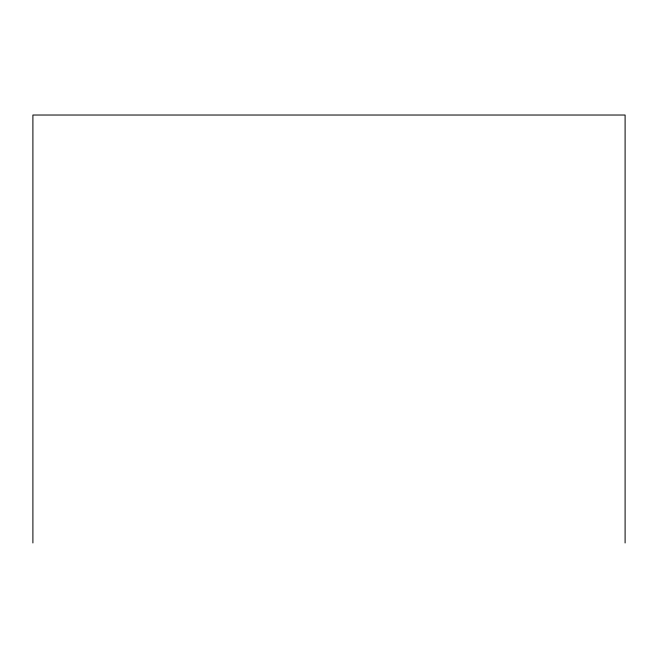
<?xml version="1.0" encoding="UTF-8"?>
<svg xmlns="http://www.w3.org/2000/svg" width="658" height="658" viewBox="0 0 658 658"><rect width="100%" height="100%" fill="white"/><g stroke="black" fill="none" stroke-linecap="round" stroke-linejoin="round"><path stroke-width="0.99" d="M625.1 542.973L625.1 115.027L32.9 115.027L32.9 542.973"/></g></svg>
